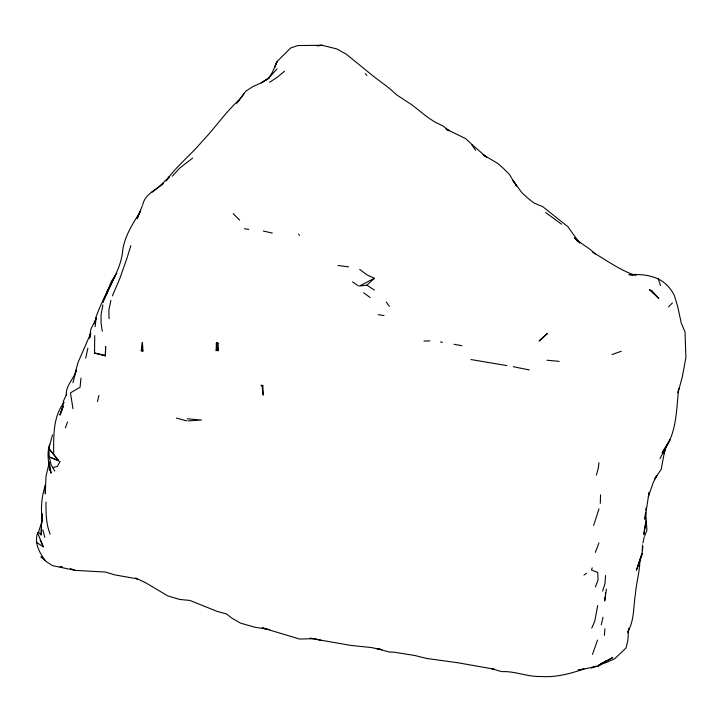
<?xml version="1.0" encoding="UTF-8"?>
<svg xmlns="http://www.w3.org/2000/svg" width="722" height="722" viewBox="0 0 722 722"><rect width="100%" height="100%" fill="white"/><g stroke="black" fill="none" stroke-linecap="round" stroke-linejoin="round"><path stroke-width="1.08" d="M45.278 485.184L45.251 493.839L46.027 476.105L49.222 462.73M41.659 523.964L41.768 521.78L38.501 532.304L41.145 534.912L41.885 513.73M52.535 434.852L48.816 448.561L49.258 456.945L58.383 460.329L53.636 454.427C53.744 436.684 52.679 417.072 64.15 402.334M216.338 343.203L216.212 350.757L217.214 342.86L218.143 343.23L218.026 350.874L217.214 342.86L216.338 343.203L218.143 343.23M600.298 503.369L600.56 494.868M105.358 355.901L105.647 346.596L105.358 355.901L94.528 353.022L94.735 335.613M41.145 534.912L41.506 527.25M628.709 628.889L628.393 631.949L628.546 628.853M678.734 388.463C676.198 410.358 676.956 434.743 662.11 452.622L669.962 439.869L666.848 445.212M628.682 628.275L627.878 640.297L626.073 647.896L614.792 658.672L606.48 662.48L598.962 664.962L612.77 657.507L597.87 666.189L578.178 670.169L583.99 668.969C570.109 673.77 555.687 677.597 540.859 676.487C527.845 677.001 515.517 671.162 502.467 671.613M642.219 550.263L642.571 545.056M645.838 510.21L645.982 508.135M628.393 631.949L628.609 628.97M605.577 575.56L604.919 583.827L602.617 591.137M604.359 635.36L604.955 628.781M645.468 512.737L644.872 519.308L648.979 492.927M80.972 378.138L80.07 387.308L70.476 392.84L72.949 408.697M606.444 589.035L604.693 600.975L605.135 596.913M605.352 594.883L605.577 592.843M598.962 462.685L598.394 467.694L596.381 475.175M642.896 546.373L641.84 555.624L636.389 570.227L642.011 553.377L637.851 566.58L639.845 560.768C639.782 571.95 636.29 582.717 635.432 593.899C633.429 605.866 634.403 618.528 628.898 629.71M95.105 326.759L96.206 317.481M664.98 449.111L661.19 469.372L654.349 479.264L656.966 475.581L653.356 482.134L648.347 496.537L648.925 492.756M597.672 605.568L594.784 621.191L591.742 628.077M141.223 350.675L142.279 342.742L142.36 350.883L143.001 350.964L142.424 342.733L142.36 350.883L141.223 350.675L143.001 350.964M45.053 560.173C39.25 552.556 34.178 542.727 37.571 532.962L38.501 532.304M627.797 632.878L628.068 630.911M678.653 388.409L678.039 392.678L682.362 376.658L685.9 357.327L685.025 331.903L681.306 323.212L677.543 305.947L674.312 295.442C664.98 276.905 647.896 273.656 628.907 274.613L633.077 275.488M62.363 408.869L62.886 405.872L60.025 414.897L62.363 408.869L63.536 400.909L66.65 394.059M66.316 395.241C65.503 385.259 74.059 379.131 76.361 370.034M664.917 448.967L664.105 453.777L666.207 446.34M49.511 444.671C46.623 454.165 48.536 463.876 51.109 473.163L49.349 462.793M642.941 543.034L644.114 537.303M102.894 304.973L101.071 314.666L101.08 323.312L102.316 331.236M110.872 300.37L108.851 310.189L109.076 318.691M85.701 358.121L87.876 348.221M72.904 382.786L76.153 370.72M601.245 624.918L603.023 617.301M94.51 323.709L96.306 316.11L100.141 306.57L108.553 288.601L106.351 294.332L111.269 281.526L116.756 273.214M97.452 401.468L98.95 395.421M45.287 485.446C41.416 496.962 40.576 509.416 42.408 521.401L41.975 513.712M75.142 372.859L77.994 362.57L90.737 333.302M127.595 256.148L130.844 245.624M90.584 335.026L89.591 338.158L90.837 329.223L96.504 317.978M127.388 256.933L119.906 278.295L112.424 295.894M592.446 654.412L597.563 640.08M592.211 567.844L591.48 570.019L597.753 572.438L598.06 579.865L595.415 586.977M598.962 508.839L593.646 525.454M595.361 552.375L598.962 542.935M65.341 427.875L67.507 422.036M142.36 205.707L137.135 218.676L140.113 211.745C132.848 223.829 124.762 235.76 122.704 250.317C121.233 269.333 108.905 284.982 102.75 302.536L114.951 276.246M60.025 414.897L63.103 406.811M644.511 536.302L646.93 530.291L645.703 512.295M666.325 446.106L659.989 458.714M89.961 334.936L90.755 333.311M237.294 102.524L245.751 91.225L252.79 86.649L262.122 82.389L268.476 78.418L277.095 68.798M166.078 180.987C176.294 166.15 190.77 155.086 202.241 141.277C215.264 127.776 225.616 111.964 239.668 99.428M166.746 180.157L169.318 176.755L158.154 187.594L151.683 192.503M236.699 103.291L243.855 93.941M172.296 176.231L179.787 168.036L192.63 158.091M668.437 306.904L672.39 302.978M374.402 278.268L359.43 286.038L366.92 285.163L374.402 278.268L366.911 274.847L359.691 269.378M284.585 71.162L277.095 77.398L269.613 82.263M262.122 386.089L262.835 385.503L263.16 395.151L262.122 386.089L260.931 385.223L262.835 385.503M583.99 575.1L586.499 573.187M163.569 183.514C156.024 189.606 145.492 193.884 142.857 204.109L142.884 204.705M269.604 77.543L261.265 82.904L268.476 78.418L272.501 72.101L277.095 61.469L290.65 48.013L297.69 45.576L322.003 45.269L336.795 48.934L346.352 54.24L374.402 77.046L388.941 87.967L396.856 95.006L411.829 104.789L427.776 117.406L434.788 122L442.956 125.935L449.255 130.799L445.907 129.003L465.771 138.678L470.879 143.425M598.962 664.962L605.235 661.794L601.3 663.545M594.423 666.614L591.471 667.931L596.155 666.072M612.012 354.547L621.29 351.262M52.535 467.648L57.363 466.484L60.025 461.511L49.258 456.945L51.045 464.562L54.746 471.069M317.797 45.847L322.003 45.269L316.534 45.666M187.991 420.899L201.474 420.042L187.269 418.787M423.967 341.055L429.933 340.892M312.274 638.465L310.027 638.293L351.948 645.603M352.661 645.621L370.855 647.481L381.893 649.656L376.252 648.464L389.375 652.047L393.959 652.183L414.608 655.459L426.801 658.482L456.737 662.597M42.553 557.835L40.892 556.852L46.903 562.032L52.535 565.624L74.989 570.353L105.484 572.059L114.572 574.829L137.433 578.909L135.727 578.096M547.005 360.233L559.153 361.361M337.986 265.488L348.536 266.869M244.469 228.784L248.81 229.37M506.871 365.612L470.943 359.538M378.229 314.648L384.005 315.541M440.564 342.002L442.46 342.291M269.613 629.602L254.64 627.192L240.498 623.122L232.177 618.339L226.473 613.926L217.214 611.417L189.949 600.451L179.787 599.45L167.838 595.93L145.7 582.78L135.808 578.16M456.945 662.606L494.164 669.15L491.213 668.527L501.655 671.668M453.976 344.286L461.954 345.703M513.315 366.713L529.316 369.935M94.528 353.022L104.934 355.323M263.295 231.004L272.32 233.089M266.463 628.844L262.276 627.833L299.549 639.033L314.521 638.636L322.003 640.594M176.43 418.101L186.664 420.836M636.028 275.587C620.342 270.606 606.931 260.425 592.726 252.294M70.314 568.476L74.989 570.353M482.964 154.689L497.765 163.434L503.694 168.65L509.236 174.21L516.618 186.077L513.008 180.563L521.88 192.72L527.647 198.045L534 203.017L542.7 206.636L567.871 226.672L579.757 243.269M36.262 542.24L43.302 546.825L37.643 532.89M366.92 285.163L374.402 290.082M352.507 281.86L358.329 285.876M483.704 155.212L486.682 157.288L471.71 144.346M363.644 292.726L370.187 297.59M561.536 224.208L545.724 212.557M595.379 254.009C589.08 247.79 580.993 243.747 574.559 237.854L578.114 241.852M365.26 73.797L366.92 75.422M233.197 213.631L239.668 220.174M53.636 454.427L48.816 448.561L58.383 460.329M298.592 234.099L299.549 235.39M386.261 302.004L389.375 306.453M471.385 144.093L475.581 150.311M40.152 539.993L43.302 546.825M50.179 534.208C45.991 524.01 45.937 512.9 45.982 502.061M658.139 278.277L660.477 285.569M42.824 529.804L44.791 537.312M49.231 462.694L49.412 465.5L49.367 462.134M49.213 462.865L49.511 470.6M645.982 521.094L643.871 534.19L645.982 521.094M275.497 65.188L274.586 67.561L277.095 61.469L275.497 65.188M546.563 334.205L539.081 341.019L547.538 333.483L546.563 334.205M606.444 660.756L597.87 666.189L606.444 660.756M62.164 566.96L60.025 566.797L62.119 566.951M651.695 290.641L649.412 289.712L658.843 298.52L651.695 290.641"/></g></svg>
